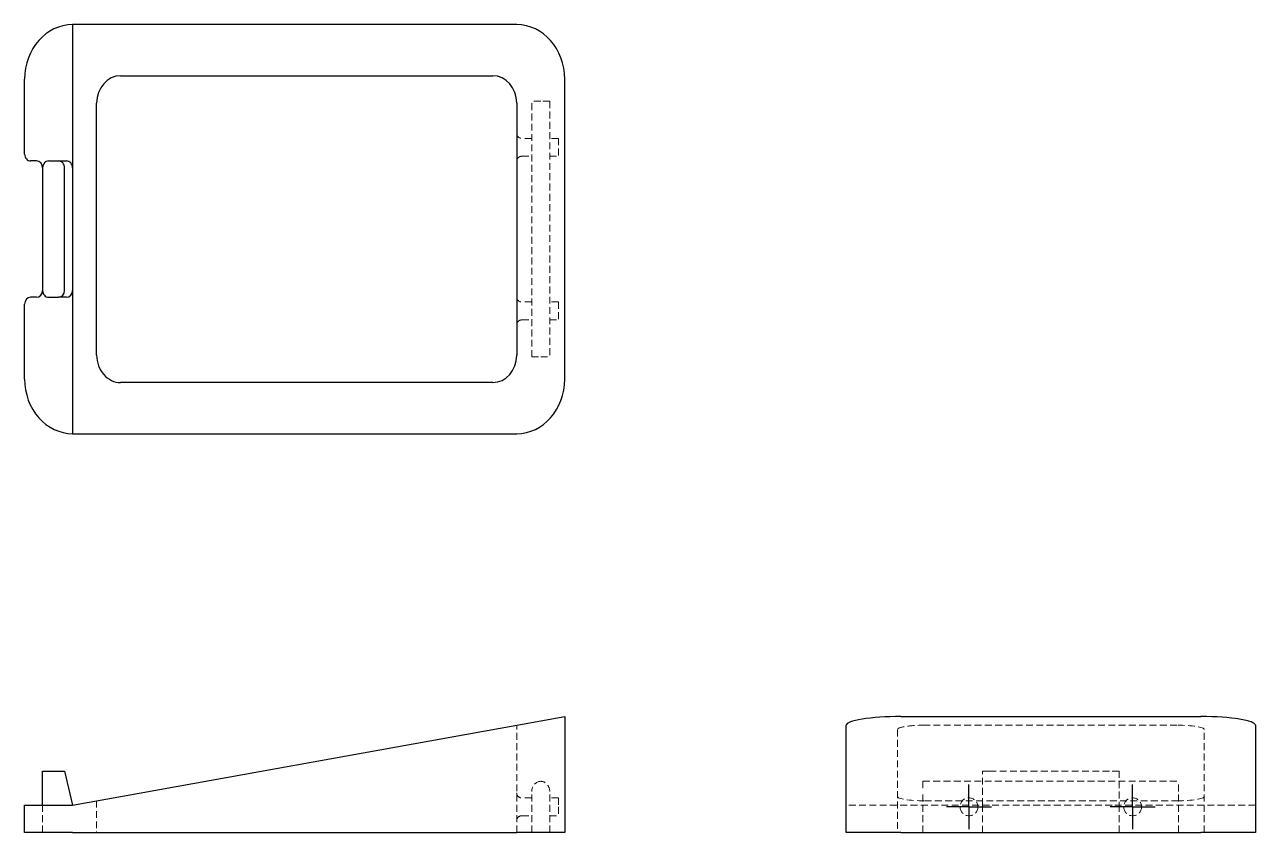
# Model space of a CAD drawing. Header units: millimetres. Extents: x 33 to 261, y 46 to 196.
import ezdxf

# ---------------------------------------------------------------- set-up
doc = ezdxf.new("R2010")
doc.units = ezdxf.units.MM
doc.linetypes.add('HIDDEN', pattern=[1.905, 1.27, -0.635])
doc.layers.add('10', color=7, linetype='Continuous')

# ---------------------------------------------------------------- blocks, each defined once
blk = doc.blocks.new('SW_CENTERMARKSYMBOL_0')
at = {"layer": '10', "color": 0}
for p, q in [((0, 2.5), (0, 4.16)), ((0, 0), (0, 2.5)), ((-2.5, 0), (-4.16, 0)), ((0, 0), (-2.5, 0)), ((0, 0), (0, -2.5)), ((0, 0), (2.5, 0)), ((2.5, 0), (4.16, 0)), ((0, -2.5), (0, -4.16))]:
    blk.add_line(p, q, dxfattribs=at)
blk = doc.blocks.new('SW_CENTERMARKSYMBOL_1')
at = {"layer": '10', "color": 0}
for p, q in [((0, 2.5), (0, 4.16)), ((0, 0), (0, 2.5)), ((-2.5, 0), (-4.16, 0)), ((0, 0), (-2.5, 0)), ((0, 0), (0, -2.5)), ((0, 0), (2.5, 0)), ((2.5, 0), (4.16, 0)), ((0, -2.5), (0, -4.16))]:
    blk.add_line(p, q, dxfattribs=at)

msp = doc.modelspace()

# ---------------------------------------------------------------- linework, layer by layer
at = {"color": 7, "linetype": 'Continuous', "lineweight": 25}
for p, q in [((41.89, 195.88), (41.89, 169.36)), ((124.11, 195.88), (41.89, 195.88)), ((33, 171.89), (33, 185.78)), ((50.78, 186.41), (119.67, 186.41)), ((133, 130.22), (133, 185.78)), ((46.33, 134.64), (46.33, 181.36)), ((124.11, 181.36), (124.11, 134.64)), ((35.22, 170.63), (34.11, 170.63)), ((36.33, 169.36), (36.33, 146.64)), ((37.44, 170.63), (39.25, 170.63)), ((39.25, 170.63), (40.74, 170.63)), ((40.4, 146.64), (40.4, 169.36)), ((41.89, 169.36), (41.89, 146.64)), ((41.89, 146.64), (41.89, 120.12)), ((33, 130.22), (33, 144.11)), ((35.22, 145.37), (34.11, 145.37)), ((37.44, 145.37), (39.25, 145.37)), ((40.74, 145.37), (39.25, 145.37)), ((119.67, 129.59), (50.78, 129.59)), ((41.89, 120.12), (124.11, 120.12)), ((41.89, 51.33), (124.11, 66.12)), ((124.11, 66.12), (133, 67.72)), ((133, 67.72), (133, 46.28)), ((185.12, 46.28), (185.12, 66.12)), ((195.22, 67.72), (250.78, 67.72)), ((260.88, 66.12), (260.88, 46.28)), ((36.33, 51.33), (36.33, 57.64)), ((36.33, 57.64), (37.44, 57.64)), ((37.44, 57.64), (39.25, 57.64)), ((39.25, 57.64), (40.4, 57.64)), ((40.4, 57.64), (41.89, 51.33)), ((33, 46.28), (33, 51.33)), ((33, 51.33), (41.89, 51.33)), ((41.89, 46.28), (33, 46.28)), ((41.89, 46.28), (124.11, 46.28)), ((133, 46.28), (124.11, 46.28)), ((195.22, 46.28), (185.12, 46.28)), ((195.22, 46.28), (250.78, 46.28)), ((260.88, 46.28), (250.78, 46.28))]:
    msp.add_line(p, q, dxfattribs=at)
at = {"color": 7, "linetype": 'HIDDEN', "lineweight": 18}
for p, q in [((128.56, 181.67), (126.89, 181.67)), ((126.89, 134.33), (126.89, 181.67)), ((130.22, 181.67), (128.56, 181.67)), ((130.22, 181.67), (130.22, 134.33)), ((126.89, 174.81), (125.06, 174.81)), ((131.83, 174.81), (130.22, 174.81)), ((131.83, 174.81), (131.83, 171.49)), ((125.06, 171.49), (126.89, 171.49)), ((130.22, 171.49), (131.83, 171.49)), ((126.89, 144.51), (125.06, 144.51)), ((131.83, 144.51), (130.22, 144.51)), ((131.83, 144.51), (131.83, 141.19)), ((125.06, 141.19), (126.89, 141.19)), ((130.22, 141.19), (131.83, 141.19)), ((126.89, 134.33), (128.56, 134.33)), ((128.56, 134.33), (130.22, 134.33)), ((124.11, 46.28), (124.11, 66.12)), ((246.36, 66.12), (199.64, 66.12)), ((194.59, 65.32), (194.59, 46.28)), ((251.41, 46.28), (251.41, 65.32)), ((210.37, 51.33), (210.37, 57.64)), ((210.37, 57.64), (211.64, 57.64)), ((211.64, 57.64), (234.36, 57.64)), ((234.36, 57.64), (235.63, 57.64)), ((235.63, 57.64), (235.63, 51.33)), ((199.33, 55.75), (199.33, 53.85)), ((199.33, 55.75), (246.67, 55.75)), ((246.67, 53.85), (246.67, 55.75)), ((126.89, 52.67), (125.06, 52.67)), ((126.89, 46.28), (126.89, 53.85)), ((130.22, 46.28), (130.22, 53.85)), ((131.83, 52.67), (130.22, 52.67)), ((131.83, 52.67), (131.83, 51.01)), ((199.33, 46.28), (199.33, 53.85)), ((246.67, 46.28), (246.67, 53.85)), ((36.33, 46.28), (36.33, 51.33)), ((46.33, 52.13), (46.33, 46.28)), ((131.83, 51.01), (131.83, 49.35)), ((211.64, 51.33), (185.12, 51.33)), ((199.64, 52.13), (246.36, 52.13)), ((210.37, 51.33), (210.37, 46.28)), ((234.36, 51.33), (211.64, 51.33)), ((260.88, 51.33), (234.36, 51.33)), ((235.63, 46.28), (235.63, 51.33)), ((125.06, 49.35), (126.89, 49.35)), ((130.22, 49.35), (131.83, 49.35))]:
    msp.add_line(p, q, dxfattribs=at)
for centre in [(207.85, 51.01), (238.15, 51.01)]:
    msp.add_circle(centre, 1.66, dxfattribs=at)
for centre, start, end in [((125.06, 175.76), 180, 270), ((125.06, 170.55), 90, 180), ((125.06, 145.45), 180, 270), ((125.06, 140.24), 90, 180), ((125.06, 53.61), 180, 270), ((125.06, 48.41), 90, 180)]:
    msp.add_arc(centre, 0.947, start, end, dxfattribs=at)
at = {"color": 7, "linetype": 'Continuous', "lineweight": 25}
for centre, major_axis, ratio, start_param, end_param in [((41.89, 185.78), (0, 10.1), 0.88, 0, 1.570796), ((124.11, 185.78), (0, 10.1), 0.88, 4.712389, 6.283185), ((50.78, 181.36), (0, 5.05), 0.88, 0, 1.570796), ((119.67, 181.36), (0, 5.05), 0.88, 4.712389, 6.283185), ((34.11, 171.89), (0, 1.26), 0.88, 1.570796, 3.141593), ((35.22, 169.36), (0, 1.26), 0.88, 4.712389, 6.283185), ((37.44, 169.36), (0, 1.26), 0.88, 0, 1.570796), ((39.25, 169.36), (0, -1.26), 0.911043, 1.570796, 3.141593), ((40.74, 169.36), (0, -1.26), 0.911043, 1.570796, 3.141593), ((35.22, 146.64), (0, 1.26), 0.88, 3.141593, 4.712389), ((37.44, 146.64), (0, 1.26), 0.88, 1.570796, 3.141593), ((39.25, 146.64), (0, -1.26), 0.911043, 0, 1.570796), ((40.74, 146.64), (0, -1.26), 0.911043, 0, 1.570796), ((34.11, 144.11), (0, 1.26), 0.88, 0, 1.570796), ((50.78, 134.64), (0, 5.05), 0.88, 1.570796, 3.141593), ((119.67, 134.64), (0, 5.05), 0.88, 3.141593, 4.712389), ((41.89, 130.22), (0, 10.1), 0.88, 1.570796, 3.141593), ((124.11, 130.22), (0, 10.1), 0.88, 3.141593, 4.712389), ((195.22, 66.12), (10.1, 0), 0.158384, 1.570796, 3.141593), ((250.78, 66.12), (10.1, 0), 0.158384, 0, 1.570796)]:
    msp.add_ellipse(centre, major_axis=major_axis, ratio=ratio, start_param=start_param, end_param=end_param, dxfattribs=at)
at = {"color": 7, "linetype": 'HIDDEN', "lineweight": 18}
for centre, major_axis, ratio, start_param, end_param in [((199.64, 65.32), (5.05, 0), 0.158384, 1.570796, 3.141593), ((246.36, 65.32), (5.05, 0), 0.158384, 0, 1.570796), ((128.56, 53.85), (0, 1.89), 0.88, 0, 1.570796), ((128.56, 53.85), (0, -1.89), 0.88, 1.570796, 3.141593), ((199.64, 52.93), (5.05, 0), 0.158384, 3.141593, 4.712389), ((246.36, 52.93), (5.05, 0), 0.158384, 4.712389, 6.283185)]:
    msp.add_ellipse(centre, major_axis=major_axis, ratio=ratio, start_param=start_param, end_param=end_param, dxfattribs=at)

# ---------------------------------------------------------------- block references
at = {"layer": '10'}
for name, p in [('SW_CENTERMARKSYMBOL_1', (207.85, 51.01)), ('SW_CENTERMARKSYMBOL_0', (238.15, 51.01))]:
    msp.add_blockref(name, p, dxfattribs=at)

doc.saveas('drawing.dxf')
